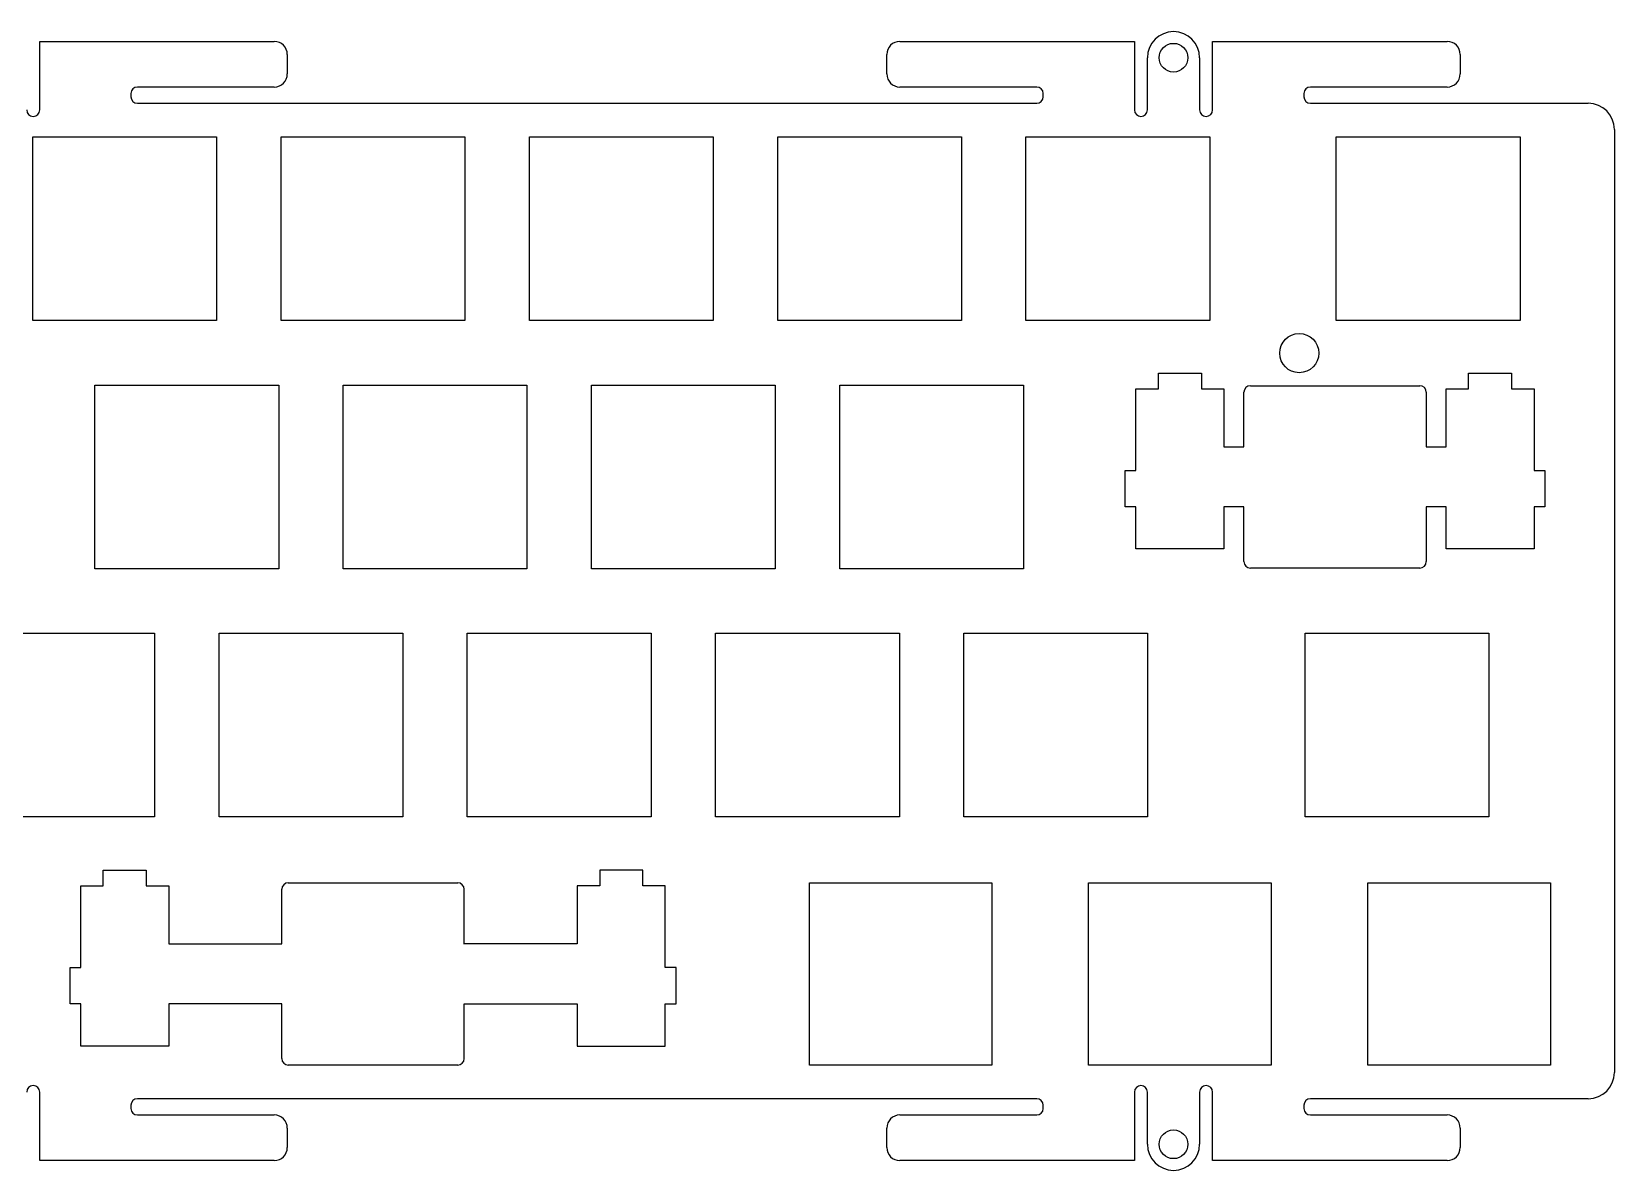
# Model space of a CAD drawing. Header units: millimetres. Extents: x -284 to -36, y -35 to 52.
# Drawn here: x -157.6 to -36.1, y -35.4 to 52 of the extents above; entities that cross this region are included whole.
import ezdxf

# ---------------------------------------------------------------- set-up
doc = ezdxf.new("R2010")
doc.units = ezdxf.units.MM
for name, color, linetype in [('Shape10236', 7, 'CONTINUOUS'), ('Shape10237', 7, 'CONTINUOUS'), ('Shape10238', 7, 'CONTINUOUS'), ('Shape10239', 7, 'CONTINUOUS'), ('Shape10240', 7, 'CONTINUOUS'), ('Shape10241', 7, 'CONTINUOUS'), ('Shape10242', 7, 'CONTINUOUS'), ('Shape10243', 7, 'CONTINUOUS'), ('Shape10244', 7, 'CONTINUOUS'), ('Shape10245', 7, 'CONTINUOUS'), ('Shape10246', 7, 'CONTINUOUS'), ('Shape10247', 7, 'CONTINUOUS'), ('Shape10248', 7, 'CONTINUOUS'), ('Shape10249', 7, 'CONTINUOUS'), ('Shape10250', 7, 'CONTINUOUS'), ('Shape10251', 7, 'CONTINUOUS'), ('Shape10252', 7, 'CONTINUOUS'), ('Shape10253', 7, 'CONTINUOUS'), ('Shape10254', 7, 'CONTINUOUS'), ('Shape10255', 7, 'CONTINUOUS'), ('Shape10256', 7, 'CONTINUOUS'), ('Shape10257', 7, 'CONTINUOUS'), ('Shape10258', 7, 'CONTINUOUS'), ('Shape10259', 7, 'CONTINUOUS'), ('Shape10260', 7, 'CONTINUOUS'), ('Shape10261', 7, 'CONTINUOUS'), ('Shape10262', 7, 'CONTINUOUS'), ('Shape10263', 7, 'CONTINUOUS'), ('Shape10264', 7, 'CONTINUOUS'), ('Shape10265', 7, 'CONTINUOUS'), ('Shape10266', 7, 'CONTINUOUS'), ('Shape10267', 7, 'CONTINUOUS'), ('Shape10268', 7, 'CONTINUOUS'), ('Shape10269', 7, 'CONTINUOUS'), ('Shape10270', 7, 'CONTINUOUS'), ('Shape10271', 7, 'CONTINUOUS'), ('Shape10272', 7, 'CONTINUOUS'), ('Shape10273', 7, 'CONTINUOUS'), ('Shape10274', 7, 'CONTINUOUS'), ('Shape10275', 7, 'CONTINUOUS'), ('Shape10472', 7, 'CONTINUOUS'), ('Shape10473', 7, 'CONTINUOUS'), ('Shape10474', 7, 'CONTINUOUS'), ('Shape10475', 7, 'CONTINUOUS'), ('Shape10476', 7, 'CONTINUOUS'), ('Shape10477', 7, 'CONTINUOUS'), ('Shape10478', 7, 'CONTINUOUS'), ('Shape10479', 7, 'CONTINUOUS'), ('Shape10480', 7, 'CONTINUOUS'), ('Shape10481', 7, 'CONTINUOUS'), ('Shape10482', 7, 'CONTINUOUS'), ('Shape10483', 7, 'CONTINUOUS'), ('Shape10484', 7, 'CONTINUOUS'), ('Shape10485', 7, 'CONTINUOUS'), ('Shape10486', 7, 'CONTINUOUS'), ('Shape10487', 7, 'CONTINUOUS'), ('Shape10488', 7, 'CONTINUOUS'), ('Shape10489', 7, 'CONTINUOUS'), ('Shape10490', 7, 'CONTINUOUS'), ('Shape10491', 7, 'CONTINUOUS'), ('Shape10492', 7, 'CONTINUOUS'), ('Shape10493', 7, 'CONTINUOUS'), ('Shape10494', 7, 'CONTINUOUS'), ('Shape10495', 7, 'CONTINUOUS'), ('Shape10496', 7, 'CONTINUOUS'), ('Shape10497', 7, 'CONTINUOUS'), ('Shape10498', 7, 'CONTINUOUS'), ('Shape10499', 7, 'CONTINUOUS'), ('Shape10500', 7, 'CONTINUOUS'), ('Shape10501', 7, 'CONTINUOUS'), ('Shape10502', 7, 'CONTINUOUS'), ('Shape10503', 7, 'CONTINUOUS'), ('Shape10504', 7, 'CONTINUOUS'), ('Shape10505', 7, 'CONTINUOUS'), ('Shape10506', 7, 'CONTINUOUS'), ('Shape10507', 7, 'CONTINUOUS'), ('Shape10508', 7, 'CONTINUOUS'), ('Shape10509', 7, 'CONTINUOUS'), ('Shape10510', 7, 'CONTINUOUS'), ('Shape10511', 7, 'CONTINUOUS'), ('Shape12738', 7, 'CONTINUOUS'), ('Shape8472', 7, 'CONTINUOUS'), ('Shape8473', 7, 'CONTINUOUS'), ('Shape8474', 7, 'CONTINUOUS'), ('Shape8475', 7, 'CONTINUOUS'), ('Shape8476', 7, 'CONTINUOUS'), ('Shape8477', 7, 'CONTINUOUS'), ('Shape8478', 7, 'CONTINUOUS'), ('Shape8479', 7, 'CONTINUOUS'), ('Shape8480', 7, 'CONTINUOUS'), ('Shape8481', 7, 'CONTINUOUS'), ('Shape8482', 7, 'CONTINUOUS'), ('Shape8483', 7, 'CONTINUOUS'), ('Shape8508', 7, 'CONTINUOUS'), ('Shape8509', 7, 'CONTINUOUS'), ('Shape8510', 7, 'CONTINUOUS'), ('Shape8511', 7, 'CONTINUOUS'), ('Shape8524', 7, 'CONTINUOUS'), ('Shape8525', 7, 'CONTINUOUS'), ('Shape8526', 7, 'CONTINUOUS'), ('Shape8527', 7, 'CONTINUOUS'), ('Shape8528', 7, 'CONTINUOUS'), ('Shape8529', 7, 'CONTINUOUS'), ('Shape8530', 7, 'CONTINUOUS'), ('Shape8531', 7, 'CONTINUOUS'), ('Shape8532', 7, 'CONTINUOUS'), ('Shape8533', 7, 'CONTINUOUS'), ('Shape8534', 7, 'CONTINUOUS'), ('Shape8535', 7, 'CONTINUOUS'), ('Shape8536', 7, 'CONTINUOUS'), ('Shape8537', 7, 'CONTINUOUS'), ('Shape8538', 7, 'CONTINUOUS'), ('Shape8539', 7, 'CONTINUOUS'), ('Shape8540', 7, 'CONTINUOUS'), ('Shape8541', 7, 'CONTINUOUS'), ('Shape8542', 7, 'CONTINUOUS'), ('Shape8543', 7, 'CONTINUOUS'), ('Shape8545', 7, 'CONTINUOUS'), ('Shape8546', 7, 'CONTINUOUS'), ('Shape8547', 7, 'CONTINUOUS'), ('Shape8564', 7, 'CONTINUOUS'), ('Shape8565', 7, 'CONTINUOUS'), ('Shape8566', 7, 'CONTINUOUS'), ('Shape8567', 7, 'CONTINUOUS'), ('Shape8568', 7, 'CONTINUOUS'), ('Shape8569', 7, 'CONTINUOUS'), ('Shape8570', 7, 'CONTINUOUS'), ('Shape8571', 7, 'CONTINUOUS'), ('Shape8572', 7, 'CONTINUOUS'), ('Shape8573', 7, 'CONTINUOUS'), ('Shape8574', 7, 'CONTINUOUS'), ('Shape8575', 7, 'CONTINUOUS'), ('Shape8576', 7, 'CONTINUOUS'), ('Shape8577', 7, 'CONTINUOUS'), ('Shape8578', 7, 'CONTINUOUS'), ('Shape8579', 7, 'CONTINUOUS'), ('Shape8580', 7, 'CONTINUOUS'), ('Shape8581', 7, 'CONTINUOUS'), ('Shape8582', 7, 'CONTINUOUS'), ('Shape8583', 7, 'CONTINUOUS'), ('Shape8624', 7, 'CONTINUOUS'), ('Shape8625', 7, 'CONTINUOUS'), ('Shape8626', 7, 'CONTINUOUS'), ('Shape8627', 7, 'CONTINUOUS'), ('Shape8628', 7, 'CONTINUOUS'), ('Shape8629', 7, 'CONTINUOUS'), ('Shape8630', 7, 'CONTINUOUS'), ('Shape8631', 7, 'CONTINUOUS'), ('Shape8632', 7, 'CONTINUOUS'), ('Shape8633', 7, 'CONTINUOUS'), ('Shape8634', 7, 'CONTINUOUS'), ('Shape8635', 7, 'CONTINUOUS'), ('Shape8636', 7, 'CONTINUOUS'), ('Shape8637', 7, 'CONTINUOUS'), ('Shape8638', 7, 'CONTINUOUS'), ('Shape8639', 7, 'CONTINUOUS'), ('Shape9388', 7, 'CONTINUOUS'), ('Shape9389', 7, 'CONTINUOUS'), ('Shape9390', 7, 'CONTINUOUS'), ('Shape9391', 7, 'CONTINUOUS'), ('Shape9392', 7, 'CONTINUOUS'), ('Shape9393', 7, 'CONTINUOUS'), ('Shape9394', 7, 'CONTINUOUS'), ('Shape9395', 7, 'CONTINUOUS'), ('Shape9396', 7, 'CONTINUOUS'), ('Shape9397', 7, 'CONTINUOUS'), ('Shape9398', 7, 'CONTINUOUS'), ('Shape9399', 7, 'CONTINUOUS'), ('Shape9400', 7, 'CONTINUOUS'), ('Shape9401', 7, 'CONTINUOUS'), ('Shape9402', 7, 'CONTINUOUS'), ('Shape9403', 7, 'CONTINUOUS'), ('Shape9404', 7, 'CONTINUOUS'), ('Shape9405', 7, 'CONTINUOUS'), ('Shape9406', 7, 'CONTINUOUS'), ('Shape9407', 7, 'CONTINUOUS'), ('Shape9408', 7, 'CONTINUOUS'), ('Shape9409', 7, 'CONTINUOUS'), ('Shape9410', 7, 'CONTINUOUS'), ('Shape9411', 7, 'CONTINUOUS'), ('Shape9412', 7, 'CONTINUOUS'), ('Shape9413', 7, 'CONTINUOUS'), ('Shape9414', 7, 'CONTINUOUS'), ('Shape9415', 7, 'CONTINUOUS'), ('Shape9416', 7, 'CONTINUOUS'), ('Shape9417', 7, 'CONTINUOUS'), ('Shape9418', 7, 'CONTINUOUS'), ('Shape9419', 7, 'CONTINUOUS'), ('Shape9420', 7, 'CONTINUOUS'), ('Shape9421', 7, 'CONTINUOUS'), ('Shape9422', 7, 'CONTINUOUS'), ('Shape9423', 7, 'CONTINUOUS'), ('Shape9424', 7, 'CONTINUOUS'), ('Shape9425', 7, 'CONTINUOUS'), ('Shape9426', 7, 'CONTINUOUS'), ('Shape9427', 7, 'CONTINUOUS'), ('Shape9428', 7, 'CONTINUOUS'), ('Shape9429', 7, 'CONTINUOUS'), ('Shape9430', 7, 'CONTINUOUS'), ('Shape9431', 7, 'CONTINUOUS'), ('Shape9432', 7, 'CONTINUOUS'), ('Shape9433', 7, 'CONTINUOUS'), ('Shape9434', 7, 'CONTINUOUS'), ('Shape9435', 7, 'CONTINUOUS'), ('Shape9436', 7, 'CONTINUOUS'), ('Shape9437', 7, 'CONTINUOUS'), ('Shape9438', 7, 'CONTINUOUS'), ('Shape9439', 7, 'CONTINUOUS'), ('Shape9440', 7, 'CONTINUOUS'), ('Shape9441', 7, 'CONTINUOUS'), ('Shape9442', 7, 'CONTINUOUS'), ('Shape9443', 7, 'CONTINUOUS'), ('Shape9444', 7, 'CONTINUOUS'), ('Shape9445', 7, 'CONTINUOUS'), ('Shape9446', 7, 'CONTINUOUS'), ('Shape9447', 7, 'CONTINUOUS'), ('Shape9448', 7, 'CONTINUOUS'), ('Shape9449', 7, 'CONTINUOUS'), ('Shape9450', 7, 'CONTINUOUS'), ('Shape9451', 7, 'CONTINUOUS'), ('Shape9452', 7, 'CONTINUOUS'), ('Shape9453', 7, 'CONTINUOUS'), ('Shape9454', 7, 'CONTINUOUS'), ('Shape9455', 7, 'CONTINUOUS'), ('Shape9535', 7, 'CONTINUOUS'), ('Shape9536', 7, 'CONTINUOUS'), ('Shape9537', 7, 'CONTINUOUS'), ('Shape9538', 7, 'CONTINUOUS'), ('Shape9539', 7, 'CONTINUOUS'), ('Shape9540', 7, 'CONTINUOUS'), ('Shape9543', 7, 'CONTINUOUS')]:
    doc.layers.add(name, color=color, linetype=linetype)

msp = doc.modelspace()

# ---------------------------------------------------------------- linework, layer by layer
at = {"layer": 'Shape10236'}
msp.add_line((-138.395, -26.8558), (-138.395, -22.6554), dxfattribs=at)
at = {"layer": 'Shape10237'}
msp.add_arc((-137.895, -26.8558), 0.5, 180, -90, dxfattribs=at)
at = {"layer": 'Shape10238'}
msp.add_line((-138.395, -22.6554), (-147.07, -22.6554), dxfattribs=at)
at = {"layer": 'Shape10239'}
msp.add_line((-147.07, -22.6554), (-147.07, -25.8856), dxfattribs=at)
at = {"layer": 'Shape10240'}
msp.add_line((-147.07, -25.8856), (-153.821, -25.8856), dxfattribs=at)
at = {"layer": 'Shape10241'}
msp.add_line((-153.821, -25.8856), (-153.821, -22.6554), dxfattribs=at)
at = {"layer": 'Shape10242'}
msp.add_line((-153.821, -22.6554), (-154.645, -22.6554), dxfattribs=at)
at = {"layer": 'Shape10243'}
msp.add_line((-154.645, -22.6554), (-154.645, -19.8566), dxfattribs=at)
at = {"layer": 'Shape10244'}
msp.add_line((-154.645, -19.8566), (-153.821, -19.8566), dxfattribs=at)
at = {"layer": 'Shape10245'}
msp.add_line((-153.821, -19.8566), (-153.821, -13.5866), dxfattribs=at)
at = {"layer": 'Shape10246'}
msp.add_line((-153.821, -13.5866), (-152.096, -13.5866), dxfattribs=at)
at = {"layer": 'Shape10247'}
msp.add_line((-152.096, -13.5866), (-152.096, -12.3863), dxfattribs=at)
at = {"layer": 'Shape10248'}
msp.add_line((-152.096, -12.3863), (-148.796, -12.3863), dxfattribs=at)
at = {"layer": 'Shape10249'}
msp.add_line((-148.796, -12.3863), (-148.796, -13.5866), dxfattribs=at)
at = {"layer": 'Shape10250'}
msp.add_line((-148.796, -13.5866), (-147.07, -13.5866), dxfattribs=at)
at = {"layer": 'Shape10251'}
msp.add_line((-147.07, -13.5866), (-147.07, -18.0555), dxfattribs=at)
at = {"layer": 'Shape10252'}
msp.add_line((-147.07, -18.0555), (-138.395, -18.0555), dxfattribs=at)
at = {"layer": 'Shape10253'}
msp.add_line((-138.395, -18.0555), (-138.395, -13.8564), dxfattribs=at)
at = {"layer": 'Shape10254'}
msp.add_line((-137.895, -13.3564), (-124.896, -13.3564), dxfattribs=at)
at = {"layer": 'Shape10255'}
msp.add_arc((-137.895, -13.8564), 0.5, 90, 180, dxfattribs=at)
at = {"layer": 'Shape10256'}
msp.add_arc((-124.896, -26.8558), 0.5, -90, 0, dxfattribs=at)
at = {"layer": 'Shape10257'}
msp.add_line((-124.396, -26.8558), (-124.396, -22.6567), dxfattribs=at)
at = {"layer": 'Shape10258'}
msp.add_line((-124.396, -18.0568), (-124.396, -13.8564), dxfattribs=at)
at = {"layer": 'Shape10259'}
msp.add_line((-124.896, -27.3558), (-137.895, -27.3558), dxfattribs=at)
at = {"layer": 'Shape10260'}
msp.add_arc((-124.896, -13.8564), 0.5, 0, 90, dxfattribs=at)
at = {"layer": 'Shape10261'}
msp.add_line((-124.396, -22.6554), (-115.721, -22.6554), dxfattribs=at)
at = {"layer": 'Shape10262'}
msp.add_line((-115.721, -22.6554), (-115.721, -25.8856), dxfattribs=at)
at = {"layer": 'Shape10263'}
msp.add_line((-115.721, -25.8856), (-108.97, -25.8856), dxfattribs=at)
at = {"layer": 'Shape10264'}
msp.add_line((-108.97, -25.8856), (-108.97, -22.6554), dxfattribs=at)
at = {"layer": 'Shape10265'}
msp.add_line((-108.97, -22.6554), (-108.146, -22.6554), dxfattribs=at)
at = {"layer": 'Shape10266'}
msp.add_line((-108.146, -22.6554), (-108.146, -19.8566), dxfattribs=at)
at = {"layer": 'Shape10267'}
msp.add_line((-108.146, -19.8566), (-108.97, -19.8566), dxfattribs=at)
at = {"layer": 'Shape10268'}
msp.add_line((-108.97, -19.8566), (-108.97, -13.5866), dxfattribs=at)
at = {"layer": 'Shape10269'}
msp.add_line((-108.97, -13.5866), (-110.695, -13.5866), dxfattribs=at)
at = {"layer": 'Shape10270'}
msp.add_line((-110.695, -13.5866), (-110.695, -12.3863), dxfattribs=at)
at = {"layer": 'Shape10271'}
msp.add_line((-110.695, -12.3863), (-113.995, -12.3863), dxfattribs=at)
at = {"layer": 'Shape10272'}
msp.add_line((-113.995, -12.3863), (-113.995, -13.5866), dxfattribs=at)
at = {"layer": 'Shape10273'}
msp.add_line((-113.995, -13.5866), (-115.721, -13.5866), dxfattribs=at)
at = {"layer": 'Shape10274'}
msp.add_line((-115.721, -13.5866), (-115.721, -18.0555), dxfattribs=at)
at = {"layer": 'Shape10275'}
msp.add_line((-115.721, -18.0555), (-124.396, -18.0555), dxfattribs=at)
at = {"layer": 'Shape10472'}
msp.add_line((-64.5754, 11.2948), (-64.5754, 15.4939), dxfattribs=at)
at = {"layer": 'Shape10473'}
msp.add_arc((-64.0754, 11.2948), 0.5, 180, -90, dxfattribs=at)
at = {"layer": 'Shape10474'}
msp.add_line((-64.5754, 15.4939), (-66.1008, 15.4939), dxfattribs=at)
at = {"layer": 'Shape10475'}
msp.add_line((-66.1008, 15.4939), (-66.1008, 12.2651), dxfattribs=at)
at = {"layer": 'Shape10476'}
msp.add_line((-66.1008, 12.2651), (-72.8505, 12.2651), dxfattribs=at)
at = {"layer": 'Shape10477'}
msp.add_line((-72.8505, 12.2651), (-72.8505, 15.4939), dxfattribs=at)
at = {"layer": 'Shape10478'}
msp.add_line((-72.8505, 15.4939), (-73.676, 15.4939), dxfattribs=at)
at = {"layer": 'Shape10479'}
msp.add_line((-73.676, 15.4939), (-73.676, 18.294), dxfattribs=at)
at = {"layer": 'Shape10480'}
msp.add_line((-73.676, 18.294), (-72.8505, 18.294), dxfattribs=at)
at = {"layer": 'Shape10481'}
msp.add_line((-72.8505, 18.294), (-72.8505, 24.5641), dxfattribs=at)
at = {"layer": 'Shape10482'}
msp.add_line((-72.8505, 24.5641), (-71.1254, 24.5641), dxfattribs=at)
at = {"layer": 'Shape10483'}
msp.add_line((-71.1254, 24.5641), (-71.1254, 25.7644), dxfattribs=at)
at = {"layer": 'Shape10484'}
msp.add_line((-71.1254, 25.7644), (-67.8263, 25.7644), dxfattribs=at)
at = {"layer": 'Shape10485'}
msp.add_line((-67.8263, 25.7644), (-67.8263, 24.5641), dxfattribs=at)
at = {"layer": 'Shape10486'}
msp.add_line((-67.8263, 24.5641), (-66.1008, 24.5641), dxfattribs=at)
at = {"layer": 'Shape10487'}
msp.add_line((-66.1008, 24.5641), (-66.1008, 20.0951), dxfattribs=at)
at = {"layer": 'Shape10488'}
msp.add_line((-66.1008, 20.0951), (-64.5754, 20.0951), dxfattribs=at)
at = {"layer": 'Shape10489'}
msp.add_line((-64.5754, 20.0951), (-64.5754, 24.2942), dxfattribs=at)
at = {"layer": 'Shape10490'}
msp.add_line((-64.0754, 24.7942), (-51.0761, 24.7942), dxfattribs=at)
at = {"layer": 'Shape10491'}
msp.add_arc((-64.0754, 24.2942), 0.5, 90, 180, dxfattribs=at)
at = {"layer": 'Shape10492'}
msp.add_line((-50.5761, 24.2942), (-50.5761, 20.0951), dxfattribs=at)
at = {"layer": 'Shape10493'}
msp.add_arc((-51.0761, 24.2942), 0.5, 0, 90, dxfattribs=at)
at = {"layer": 'Shape10494'}
msp.add_line((-50.5761, 20.0951), (-49.0504, 20.0951), dxfattribs=at)
at = {"layer": 'Shape10495'}
msp.add_line((-49.0504, 20.0951), (-49.0504, 24.5641), dxfattribs=at)
at = {"layer": 'Shape10496'}
msp.add_line((-49.0504, 24.5641), (-47.3267, 24.5641), dxfattribs=at)
at = {"layer": 'Shape10497'}
msp.add_line((-47.3267, 24.5641), (-47.3267, 25.7644), dxfattribs=at)
at = {"layer": 'Shape10498'}
msp.add_line((-47.3267, 25.7644), (-44.0261, 25.7644), dxfattribs=at)
at = {"layer": 'Shape10499'}
msp.add_line((-44.0261, 25.7644), (-44.0261, 24.5641), dxfattribs=at)
at = {"layer": 'Shape10500'}
msp.add_line((-44.0261, 24.5641), (-42.301, 24.5641), dxfattribs=at)
at = {"layer": 'Shape10501'}
msp.add_line((-42.301, 24.5641), (-42.301, 18.294), dxfattribs=at)
at = {"layer": 'Shape10502'}
msp.add_line((-42.301, 18.294), (-41.4755, 18.294), dxfattribs=at)
at = {"layer": 'Shape10503'}
msp.add_line((-41.4755, 18.294), (-41.4755, 15.4939), dxfattribs=at)
at = {"layer": 'Shape10504'}
msp.add_line((-41.4755, 15.4939), (-42.301, 15.4939), dxfattribs=at)
at = {"layer": 'Shape10505'}
msp.add_line((-42.301, 15.4939), (-42.301, 12.2651), dxfattribs=at)
at = {"layer": 'Shape10506'}
msp.add_line((-42.301, 12.2651), (-49.0504, 12.2651), dxfattribs=at)
at = {"layer": 'Shape10507'}
msp.add_line((-49.0504, 12.2651), (-49.0504, 15.4939), dxfattribs=at)
at = {"layer": 'Shape10508'}
msp.add_line((-49.0504, 15.4939), (-50.5761, 15.4939), dxfattribs=at)
at = {"layer": 'Shape10509'}
msp.add_line((-50.5761, 15.4939), (-50.5761, 11.2948), dxfattribs=at)
at = {"layer": 'Shape10510'}
msp.add_arc((-51.0761, 11.2948), 0.5, -90, 0, dxfattribs=at)
at = {"layer": 'Shape10511'}
msp.add_line((-51.0761, 10.7948), (-64.0754, 10.7948), dxfattribs=at)
at = {"layer": 'Shape12738'}
msp.add_circle((-60.3254, 27.294), 1.5, dxfattribs=at)
at = {"layer": 'Shape8472'}
msp.add_line((-83.9148, -27.3555), (-97.9148, -27.3555), dxfattribs=at)
at = {"layer": 'Shape8473'}
msp.add_line((-97.9148, -27.3555), (-97.9148, -13.3555), dxfattribs=at)
at = {"layer": 'Shape8474'}
msp.add_line((-97.9148, -13.3555), (-83.9148, -13.3555), dxfattribs=at)
at = {"layer": 'Shape8475'}
msp.add_line((-83.9148, -13.3555), (-83.9148, -27.3555), dxfattribs=at)
at = {"layer": 'Shape8476'}
msp.add_line((-62.4835, -27.3555), (-76.4835, -27.3555), dxfattribs=at)
at = {"layer": 'Shape8477'}
msp.add_line((-76.4835, -27.3555), (-76.4835, -13.3555), dxfattribs=at)
at = {"layer": 'Shape8478'}
msp.add_line((-76.4835, -13.3555), (-62.4835, -13.3555), dxfattribs=at)
at = {"layer": 'Shape8479'}
msp.add_line((-62.4835, -13.3555), (-62.4835, -27.3555), dxfattribs=at)
at = {"layer": 'Shape8480'}
msp.add_line((-41.0523, -27.3555), (-55.0523, -27.3555), dxfattribs=at)
at = {"layer": 'Shape8481'}
msp.add_line((-55.0523, -27.3555), (-55.0523, -13.3555), dxfattribs=at)
at = {"layer": 'Shape8482'}
msp.add_line((-55.0523, -13.3555), (-41.0523, -13.3555), dxfattribs=at)
at = {"layer": 'Shape8483'}
msp.add_line((-41.0523, -13.3555), (-41.0523, -27.3555), dxfattribs=at)
at = {"layer": 'Shape8508'}
msp.add_line((-43.3828, 43.8945), (-43.3828, 29.7945), dxfattribs=at)
at = {"layer": 'Shape8509'}
msp.add_line((-43.3828, 29.7945), (-57.4828, 29.7945), dxfattribs=at)
at = {"layer": 'Shape8510'}
msp.add_line((-57.4828, 29.7945), (-57.4828, 43.8945), dxfattribs=at)
at = {"layer": 'Shape8511'}
msp.add_line((-57.4828, 43.8945), (-43.3828, 43.8945), dxfattribs=at)
at = {"layer": 'Shape8524'}
msp.add_line((-59.8638, -8.3055), (-59.8638, 5.7945), dxfattribs=at)
at = {"layer": 'Shape8525'}
msp.add_line((-59.8638, 5.7945), (-45.7638, 5.7945), dxfattribs=at)
at = {"layer": 'Shape8526'}
msp.add_line((-45.7638, 5.7945), (-45.7638, -8.3055), dxfattribs=at)
at = {"layer": 'Shape8527'}
msp.add_line((-45.7638, -8.3055), (-59.8638, -8.3055), dxfattribs=at)
at = {"layer": 'Shape8528'}
msp.add_line((-86.0578, -8.3055), (-86.0578, 5.7945), dxfattribs=at)
at = {"layer": 'Shape8529'}
msp.add_line((-86.0578, 5.7945), (-71.9578, 5.7945), dxfattribs=at)
at = {"layer": 'Shape8530'}
msp.add_line((-71.9578, 5.7945), (-71.9578, -8.3055), dxfattribs=at)
at = {"layer": 'Shape8531'}
msp.add_line((-71.9578, -8.3055), (-86.0578, -8.3055), dxfattribs=at)
at = {"layer": 'Shape8532'}
msp.add_line((-105.108, -8.3055), (-105.108, 5.7945), dxfattribs=at)
at = {"layer": 'Shape8533'}
msp.add_line((-105.108, 5.7945), (-91.0078, 5.7945), dxfattribs=at)
at = {"layer": 'Shape8534'}
msp.add_line((-91.0078, 5.7945), (-91.0078, -8.3055), dxfattribs=at)
at = {"layer": 'Shape8535'}
msp.add_line((-91.0078, -8.3055), (-105.108, -8.3055), dxfattribs=at)
at = {"layer": 'Shape8536'}
msp.add_line((-124.158, -8.3055), (-124.158, 5.7945), dxfattribs=at)
at = {"layer": 'Shape8537'}
msp.add_line((-124.158, 5.7945), (-110.058, 5.7945), dxfattribs=at)
at = {"layer": 'Shape8538'}
msp.add_line((-110.058, 5.7945), (-110.058, -8.3055), dxfattribs=at)
at = {"layer": 'Shape8539'}
msp.add_line((-110.058, -8.3055), (-124.158, -8.3055), dxfattribs=at)
at = {"layer": 'Shape8540'}
msp.add_line((-143.208, -8.3055), (-143.208, 5.7945), dxfattribs=at)
at = {"layer": 'Shape8541'}
msp.add_line((-143.208, 5.7945), (-129.108, 5.7945), dxfattribs=at)
at = {"layer": 'Shape8542'}
msp.add_line((-129.108, 5.7945), (-129.108, -8.3055), dxfattribs=at)
at = {"layer": 'Shape8543'}
msp.add_line((-129.108, -8.3055), (-143.208, -8.3055), dxfattribs=at)
at = {"layer": 'Shape8545'}
msp.add_line((-162.258, 5.7945), (-148.158, 5.7945), dxfattribs=at)
at = {"layer": 'Shape8546'}
msp.add_line((-148.158, 5.7945), (-148.158, -8.3055), dxfattribs=at)
at = {"layer": 'Shape8547'}
msp.add_line((-148.158, -8.3055), (-162.258, -8.3055), dxfattribs=at)
at = {"layer": 'Shape8564'}
msp.add_line((-81.2948, 29.7945), (-81.2948, 43.8945), dxfattribs=at)
at = {"layer": 'Shape8565'}
msp.add_line((-81.2948, 43.8945), (-67.1948, 43.8945), dxfattribs=at)
at = {"layer": 'Shape8566'}
msp.add_line((-67.1948, 43.8945), (-67.1948, 29.7945), dxfattribs=at)
at = {"layer": 'Shape8567'}
msp.add_line((-67.1948, 29.7945), (-81.2948, 29.7945), dxfattribs=at)
at = {"layer": 'Shape8568'}
msp.add_line((-100.345, 29.7945), (-100.345, 43.8945), dxfattribs=at)
at = {"layer": 'Shape8569'}
msp.add_line((-100.345, 43.8945), (-86.2448, 43.8945), dxfattribs=at)
at = {"layer": 'Shape8570'}
msp.add_line((-86.2448, 43.8945), (-86.2448, 29.7945), dxfattribs=at)
at = {"layer": 'Shape8571'}
msp.add_line((-86.2448, 29.7945), (-100.345, 29.7945), dxfattribs=at)
at = {"layer": 'Shape8572'}
msp.add_line((-119.395, 29.7945), (-119.395, 43.8945), dxfattribs=at)
at = {"layer": 'Shape8573'}
msp.add_line((-119.395, 43.8945), (-105.295, 43.8945), dxfattribs=at)
at = {"layer": 'Shape8574'}
msp.add_line((-105.295, 43.8945), (-105.295, 29.7945), dxfattribs=at)
at = {"layer": 'Shape8575'}
msp.add_line((-105.295, 29.7945), (-119.395, 29.7945), dxfattribs=at)
at = {"layer": 'Shape8576'}
msp.add_line((-138.445, 29.7945), (-138.445, 43.8945), dxfattribs=at)
at = {"layer": 'Shape8577'}
msp.add_line((-138.445, 43.8945), (-124.345, 43.8945), dxfattribs=at)
at = {"layer": 'Shape8578'}
msp.add_line((-124.345, 43.8945), (-124.345, 29.7945), dxfattribs=at)
at = {"layer": 'Shape8579'}
msp.add_line((-124.345, 29.7945), (-138.445, 29.7945), dxfattribs=at)
at = {"layer": 'Shape8580'}
msp.add_line((-157.495, 29.7945), (-157.495, 43.8945), dxfattribs=at)
at = {"layer": 'Shape8581'}
msp.add_line((-157.495, 43.8945), (-143.395, 43.8945), dxfattribs=at)
at = {"layer": 'Shape8582'}
msp.add_line((-143.395, 43.8945), (-143.395, 29.7945), dxfattribs=at)
at = {"layer": 'Shape8583'}
msp.add_line((-143.395, 29.7945), (-157.495, 29.7945), dxfattribs=at)
at = {"layer": 'Shape8624'}
msp.add_line((-152.733, 24.8445), (-138.633, 24.8445), dxfattribs=at)
at = {"layer": 'Shape8625'}
msp.add_line((-138.633, 24.8445), (-138.633, 10.7445), dxfattribs=at)
at = {"layer": 'Shape8626'}
msp.add_line((-138.633, 10.7445), (-152.733, 10.7445), dxfattribs=at)
at = {"layer": 'Shape8627'}
msp.add_line((-152.733, 10.7445), (-152.733, 24.8445), dxfattribs=at)
at = {"layer": 'Shape8628'}
msp.add_line((-133.682, 10.7445), (-133.682, 24.8445), dxfattribs=at)
at = {"layer": 'Shape8629'}
msp.add_line((-133.682, 24.8445), (-119.582, 24.8445), dxfattribs=at)
at = {"layer": 'Shape8630'}
msp.add_line((-119.582, 24.8445), (-119.582, 10.7445), dxfattribs=at)
at = {"layer": 'Shape8631'}
msp.add_line((-119.582, 10.7445), (-133.682, 10.7445), dxfattribs=at)
at = {"layer": 'Shape8632'}
msp.add_line((-114.633, 24.8445), (-100.533, 24.8445), dxfattribs=at)
at = {"layer": 'Shape8633'}
msp.add_line((-100.533, 24.8445), (-100.533, 10.7445), dxfattribs=at)
at = {"layer": 'Shape8634'}
msp.add_line((-100.533, 10.7445), (-114.633, 10.7445), dxfattribs=at)
at = {"layer": 'Shape8635'}
msp.add_line((-114.633, 10.7445), (-114.633, 24.8445), dxfattribs=at)
at = {"layer": 'Shape8636'}
msp.add_line((-95.5818, 10.7445), (-95.5818, 24.8445), dxfattribs=at)
at = {"layer": 'Shape8637'}
msp.add_line((-95.5818, 24.8445), (-81.4828, 24.8445), dxfattribs=at)
at = {"layer": 'Shape8638'}
msp.add_line((-81.4828, 24.8445), (-81.4828, 10.7445), dxfattribs=at)
at = {"layer": 'Shape8639'}
msp.add_line((-81.4828, 10.7445), (-95.5818, 10.7445), dxfattribs=at)
at = {"layer": 'Shape9388'}
msp.add_arc((-138.97, 48.7186), 1, -90, 0, dxfattribs=at)
at = {"layer": 'Shape9389'}
msp.add_line((-138.97, 47.7186), (-149.47, 47.7186), dxfattribs=at)
at = {"layer": 'Shape9390'}
msp.add_arc((-149.47, 47.2186), 0.5, 90, 180, dxfattribs=at)
at = {"layer": 'Shape9391'}
msp.add_line((-149.97, 47.2186), (-149.97, 46.9695), dxfattribs=at)
at = {"layer": 'Shape9392'}
msp.add_arc((-149.47, 46.9695), 0.5, 180, -90, dxfattribs=at)
at = {"layer": 'Shape9393'}
msp.add_line((-149.47, 46.4695), (-80.4698, 46.4695), dxfattribs=at)
at = {"layer": 'Shape9394'}
msp.add_arc((-80.4698, 46.9695), 0.5, -90, 0, dxfattribs=at)
at = {"layer": 'Shape9395'}
msp.add_line((-79.9698, 46.9695), (-79.9698, 47.2186), dxfattribs=at)
at = {"layer": 'Shape9396'}
msp.add_arc((-80.4698, 47.2186), 0.5, 0, 90, dxfattribs=at)
at = {"layer": 'Shape9397'}
msp.add_line((-80.4698, 47.7186), (-90.9698, 47.7186), dxfattribs=at)
at = {"layer": 'Shape9398'}
msp.add_arc((-90.9698, 48.7186), 1, 180, -90, dxfattribs=at)
at = {"layer": 'Shape9399'}
msp.add_line((-91.9698, 48.7186), (-91.9698, 50.2186), dxfattribs=at)
at = {"layer": 'Shape9400'}
msp.add_arc((-90.9698, 50.2186), 1, 90, 180, dxfattribs=at)
at = {"layer": 'Shape9401'}
msp.add_line((-90.9698, 51.2186), (-72.9698, 51.2186), dxfattribs=at)
at = {"layer": 'Shape9402'}
msp.add_line((-72.9698, 51.2186), (-72.9698, 45.9686), dxfattribs=at)
at = {"layer": 'Shape9403'}
msp.add_arc((-72.4698, 45.9686), 0.5, 180, 0, dxfattribs=at)
at = {"layer": 'Shape9404'}
msp.add_line((-71.9698, 45.9686), (-71.9698, 49.9686), dxfattribs=at)
at = {"layer": 'Shape9405'}
msp.add_arc((-69.9698, 49.9686), 2, 0, 180, dxfattribs=at)
at = {"layer": 'Shape9406'}
msp.add_line((-67.9698, 49.9686), (-67.9698, 45.9686), dxfattribs=at)
at = {"layer": 'Shape9407'}
msp.add_arc((-67.4698, 45.9686), 0.5, 180, 0, dxfattribs=at)
at = {"layer": 'Shape9408'}
msp.add_line((-66.9698, 45.9686), (-66.9698, 51.2186), dxfattribs=at)
at = {"layer": 'Shape9409'}
msp.add_line((-66.9698, 51.2186), (-48.9698, 51.2186), dxfattribs=at)
at = {"layer": 'Shape9410'}
msp.add_arc((-48.9698, 50.2186), 1, 0, 90, dxfattribs=at)
at = {"layer": 'Shape9411'}
msp.add_line((-47.9698, 50.2186), (-47.9698, 48.7186), dxfattribs=at)
at = {"layer": 'Shape9412'}
msp.add_arc((-48.9698, 48.7186), 1, -90, 0, dxfattribs=at)
at = {"layer": 'Shape9413'}
msp.add_line((-48.9698, 47.7186), (-59.4698, 47.7186), dxfattribs=at)
at = {"layer": 'Shape9414'}
msp.add_arc((-59.4698, 47.2186), 0.5, 90, 180, dxfattribs=at)
at = {"layer": 'Shape9415'}
msp.add_line((-59.9698, 47.2186), (-59.9698, 46.9695), dxfattribs=at)
at = {"layer": 'Shape9416'}
msp.add_arc((-59.4698, 46.9695), 0.5, 180, -90, dxfattribs=at)
at = {"layer": 'Shape9417'}
msp.add_line((-59.4698, 46.4695), (-38.1448, 46.4695), dxfattribs=at)
at = {"layer": 'Shape9418'}
msp.add_arc((-38.1448, 44.4695), 2, 0, 90, dxfattribs=at)
at = {"layer": 'Shape9419'}
msp.add_line((-36.1448, 44.4695), (-36.1448, -27.9305), dxfattribs=at)
at = {"layer": 'Shape9420'}
msp.add_arc((-38.1448, -27.9305), 2, -90, 0, dxfattribs=at)
at = {"layer": 'Shape9421'}
msp.add_line((-38.1448, -29.9305), (-59.4698, -29.9305), dxfattribs=at)
at = {"layer": 'Shape9422'}
msp.add_arc((-59.4698, -30.4305), 0.5, 90, 180, dxfattribs=at)
at = {"layer": 'Shape9423'}
msp.add_line((-59.9698, -30.4305), (-59.9698, -30.6796), dxfattribs=at)
at = {"layer": 'Shape9424'}
msp.add_arc((-59.4698, -30.6796), 0.5, 180, -90, dxfattribs=at)
at = {"layer": 'Shape9425'}
msp.add_line((-59.4698, -31.1796), (-48.9698, -31.1796), dxfattribs=at)
at = {"layer": 'Shape9426'}
msp.add_arc((-48.9698, -32.1796), 1, 0, 90, dxfattribs=at)
at = {"layer": 'Shape9427'}
msp.add_line((-47.9698, -32.1796), (-47.9698, -33.6796), dxfattribs=at)
at = {"layer": 'Shape9428'}
msp.add_arc((-48.9698, -33.6796), 1, -90, 0, dxfattribs=at)
at = {"layer": 'Shape9429'}
msp.add_line((-48.9698, -34.6796), (-66.9698, -34.6796), dxfattribs=at)
at = {"layer": 'Shape9430'}
msp.add_line((-66.9698, -34.6796), (-66.9698, -29.4296), dxfattribs=at)
at = {"layer": 'Shape9431'}
msp.add_arc((-67.4698, -29.4296), 0.5, 0, 180, dxfattribs=at)
at = {"layer": 'Shape9432'}
msp.add_line((-67.9698, -29.4296), (-67.9698, -33.4296), dxfattribs=at)
at = {"layer": 'Shape9433'}
msp.add_arc((-69.9698, -33.4296), 2, 180, 0, dxfattribs=at)
at = {"layer": 'Shape9434'}
msp.add_line((-71.9698, -33.4296), (-71.9698, -29.4296), dxfattribs=at)
at = {"layer": 'Shape9435'}
msp.add_arc((-72.4698, -29.4296), 0.5, 0, 180, dxfattribs=at)
at = {"layer": 'Shape9436'}
msp.add_line((-72.9698, -29.4296), (-72.9698, -34.6796), dxfattribs=at)
at = {"layer": 'Shape9437'}
msp.add_line((-72.9698, -34.6796), (-90.9698, -34.6796), dxfattribs=at)
at = {"layer": 'Shape9438'}
msp.add_arc((-90.9698, -33.6796), 1, 180, -90, dxfattribs=at)
at = {"layer": 'Shape9439'}
msp.add_line((-91.9698, -33.6796), (-91.9698, -32.1796), dxfattribs=at)
at = {"layer": 'Shape9440'}
msp.add_arc((-90.9698, -32.1796), 1, 90, 180, dxfattribs=at)
at = {"layer": 'Shape9441'}
msp.add_line((-90.9698, -31.1796), (-80.4698, -31.1796), dxfattribs=at)
at = {"layer": 'Shape9442'}
msp.add_arc((-80.4698, -30.6796), 0.5, -90, 0, dxfattribs=at)
at = {"layer": 'Shape9443'}
msp.add_line((-79.9698, -30.6796), (-79.9698, -30.4305), dxfattribs=at)
at = {"layer": 'Shape9444'}
msp.add_arc((-80.4698, -30.4305), 0.5, 0, 90, dxfattribs=at)
at = {"layer": 'Shape9445'}
msp.add_line((-80.4698, -29.9305), (-149.47, -29.9305), dxfattribs=at)
at = {"layer": 'Shape9446'}
msp.add_arc((-149.47, -30.4305), 0.5, 90, 180, dxfattribs=at)
at = {"layer": 'Shape9447'}
msp.add_line((-149.97, -30.4305), (-149.97, -30.6796), dxfattribs=at)
at = {"layer": 'Shape9448'}
msp.add_arc((-149.47, -30.6796), 0.5, 180, -90, dxfattribs=at)
at = {"layer": 'Shape9449'}
msp.add_line((-149.47, -31.1796), (-138.97, -31.1796), dxfattribs=at)
at = {"layer": 'Shape9450'}
msp.add_arc((-138.97, -32.1796), 1, 0, 90, dxfattribs=at)
at = {"layer": 'Shape9451'}
msp.add_line((-137.97, -32.1796), (-137.97, -33.6796), dxfattribs=at)
at = {"layer": 'Shape9452'}
msp.add_arc((-138.97, -33.6796), 1, -90, 0, dxfattribs=at)
at = {"layer": 'Shape9453'}
msp.add_line((-138.97, -34.6796), (-156.97, -34.6796), dxfattribs=at)
at = {"layer": 'Shape9454'}
msp.add_line((-156.97, -34.6796), (-156.97, -29.4296), dxfattribs=at)
at = {"layer": 'Shape9455'}
msp.add_arc((-157.47, -29.4296), 0.5, 0, 180, dxfattribs=at)
at = {"layer": 'Shape9535'}
msp.add_arc((-157.47, 45.9686), 0.5, 180, 0, dxfattribs=at)
at = {"layer": 'Shape9536'}
msp.add_line((-156.97, 45.9686), (-156.97, 51.2186), dxfattribs=at)
at = {"layer": 'Shape9537'}
msp.add_line((-156.97, 51.2186), (-138.97, 51.2186), dxfattribs=at)
at = {"layer": 'Shape9538'}
msp.add_arc((-138.97, 50.2186), 1, 0, 90, dxfattribs=at)
at = {"layer": 'Shape9539'}
msp.add_line((-137.97, 50.2186), (-137.97, 48.7186), dxfattribs=at)
at = {"layer": 'Shape9540'}
msp.add_circle((-69.9698, 49.9686), 1.1, dxfattribs=at)
at = {"layer": 'Shape9543'}
msp.add_circle((-69.9698, -33.4296), 1.1, dxfattribs=at)

doc.saveas('drawing.dxf')
